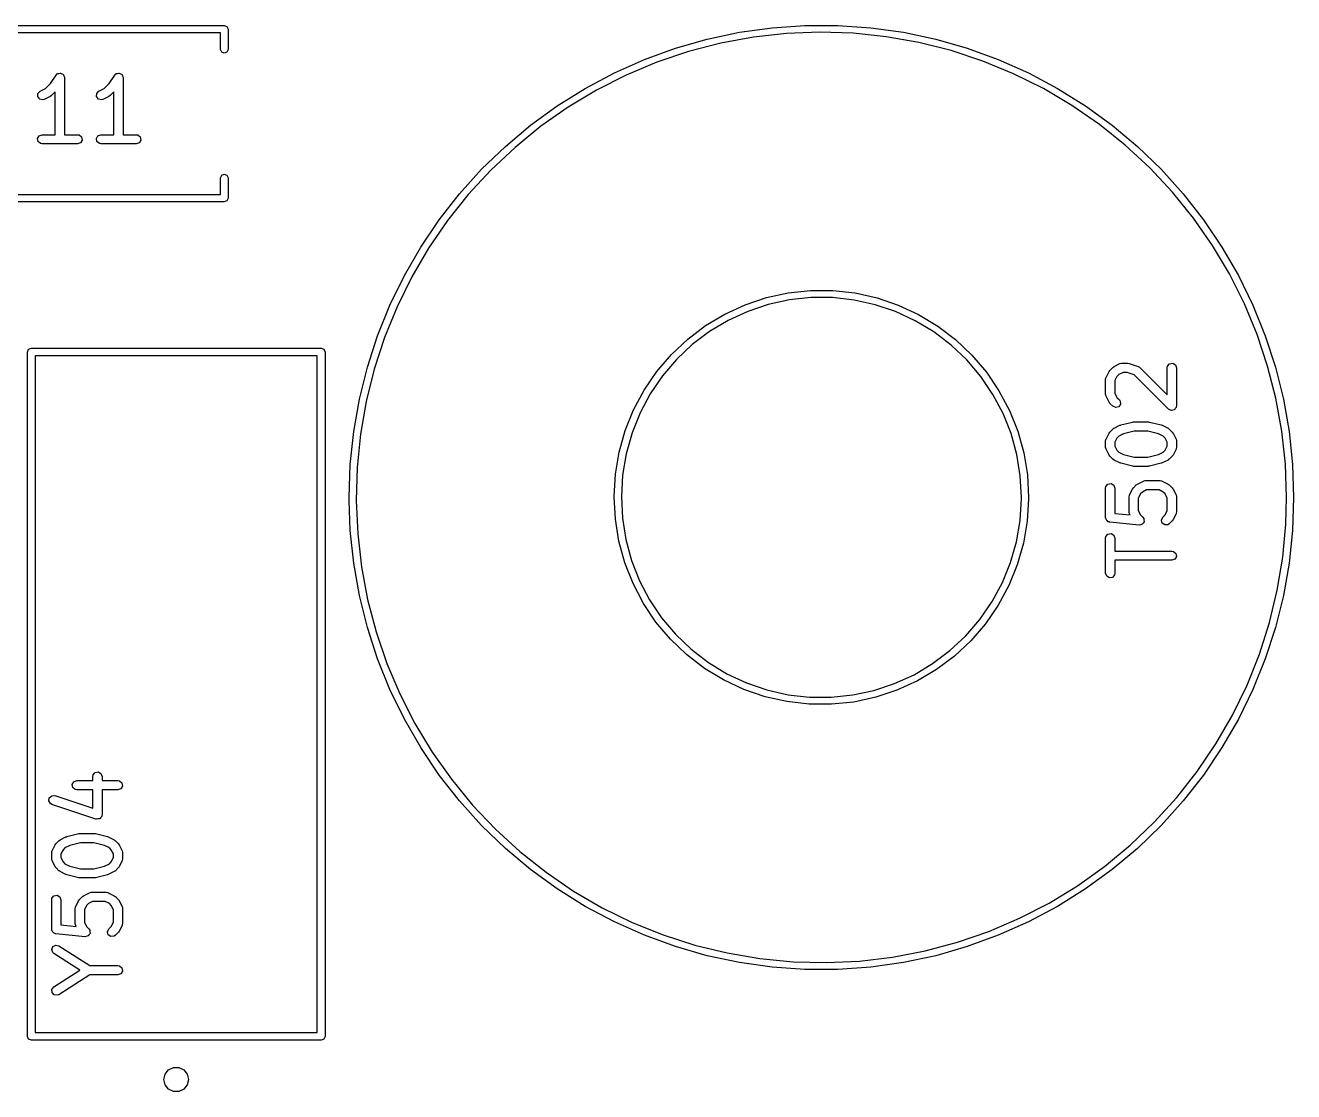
# Model space of a CAD drawing. Extents: x 101.6 to 192, y -111.7 to -65.4.
# Drawn here: x 154.63 to 175.2, y -111.44 to -94.15 of the extents above; entities that cross this region are included whole.
import ezdxf

# ---------------------------------------------------------------- set-up
doc = ezdxf.new("R2010")
doc.units = 0
doc.layers.add('BLACK', color=7, linetype='CONTINUOUS')

msp = doc.modelspace()

# ---------------------------------------------------------------- linework, layer by layer
at = {"layer": 'BLACK', "linetype": 'CONTINUOUS'}
for p, q in [((151.314, -94.1502), (157.854, -94.1502)), ((157.854, -94.1502), (157.897, -94.1678)), ((157.897, -94.1678), (157.914, -94.2102)), ((157.914, -94.2102), (157.914, -94.5402)), ((166.208, -94.2596), (166.738, -94.1852)), ((166.738, -94.1852), (167.271, -94.1479)), ((167.271, -94.1479), (167.806, -94.1479)), ((167.806, -94.1479), (168.339, -94.1852)), ((168.339, -94.1852), (168.869, -94.2596)), ((157.794, -94.2702), (151.374, -94.2702)), ((157.794, -94.5402), (157.794, -94.2702)), ((165.171, -94.5181), (165.685, -94.3707)), ((165.685, -94.3707), (166.208, -94.2596)), ((166.436, -94.3391), (165.905, -94.437)), ((166.973, -94.2794), (166.436, -94.3391)), ((167.512, -94.2582), (166.973, -94.2794)), ((168.052, -94.2756), (167.512, -94.2582)), ((168.588, -94.3316), (168.052, -94.2756)), ((169.12, -94.4258), (168.588, -94.3316)), ((168.869, -94.2596), (169.392, -94.3707)), ((169.392, -94.3707), (169.905, -94.5181)), ((157.812, -94.5826), (157.794, -94.5402)), ((157.854, -94.6002), (157.812, -94.5826)), ((157.897, -94.5826), (157.854, -94.6002)), ((157.914, -94.5402), (157.897, -94.5826)), ((164.669, -94.701), (165.171, -94.5181)), ((165.383, -94.5726), (164.871, -94.7452)), ((165.905, -94.437), (165.383, -94.5726)), ((169.643, -94.5578), (169.12, -94.4258)), ((170.156, -94.7268), (169.643, -94.5578)), ((169.905, -94.5181), (170.408, -94.701)), ((164.18, -94.9184), (164.669, -94.701)), ((164.871, -94.7452), (164.374, -94.954)), ((170.655, -94.9321), (170.156, -94.7268)), ((170.408, -94.701), (170.896, -94.9184)), ((155.032, -95.0909), (155.124, -94.9542)), ((155.124, -94.9542), (155.142, -94.9353)), ((155.142, -94.9353), (155.146, -94.9341)), ((155.146, -94.9341), (155.148, -94.9308)), ((155.148, -94.9308), (155.17, -94.927)), ((155.17, -94.927), (155.191, -94.9209)), ((155.191, -94.9209), (155.195, -94.9227)), ((155.195, -94.9227), (155.199, -94.9219)), ((155.199, -94.9219), (155.218, -94.9328)), ((155.218, -94.9328), (155.238, -94.9415)), ((155.238, -94.9415), (155.24, -94.9454)), ((155.24, -94.9454), (155.243, -94.9476)), ((155.243, -94.9476), (155.251, -94.968)), ((155.251, -94.968), (155.261, -94.9875)), ((155.261, -94.9875), (155.26, -94.9917)), ((155.26, -94.9917), (155.261, -94.9958)), ((155.261, -94.9958), (155.261, -95.9208)), ((155.985, -95.0909), (156.076, -94.9542)), ((156.076, -94.9542), (156.094, -94.9353)), ((156.094, -94.9353), (156.098, -94.9341)), ((156.098, -94.9341), (156.101, -94.9308)), ((156.101, -94.9308), (156.122, -94.927)), ((156.122, -94.927), (156.143, -94.9209)), ((156.143, -94.9209), (156.147, -94.9227)), ((156.147, -94.9227), (156.151, -94.9219)), ((156.151, -94.9219), (156.17, -94.9328)), ((156.17, -94.9328), (156.19, -94.9415)), ((156.19, -94.9415), (156.192, -94.9454)), ((156.192, -94.9454), (156.196, -94.9476)), ((156.196, -94.9476), (156.203, -94.968)), ((156.203, -94.968), (156.213, -94.9875)), ((156.213, -94.9875), (156.212, -94.9917)), ((156.212, -94.9917), (156.213, -94.9958)), ((156.213, -94.9958), (156.213, -95.9208)), ((163.708, -95.1694), (164.18, -94.9184)), ((164.374, -94.954), (163.892, -95.1978)), ((171.139, -95.1725), (170.655, -94.9321)), ((170.896, -94.9184), (171.368, -95.1694)), ((154.831, -95.2517), (154.867, -95.2144)), ((154.867, -95.2144), (154.951, -95.1722)), ((154.951, -95.1722), (155.032, -95.0909)), ((155.111, -95.2245), (155.049, -95.2869)), ((155.111, -95.9208), (155.111, -95.2245)), ((155.784, -95.2517), (155.819, -95.2144)), ((155.819, -95.2144), (155.903, -95.1722)), ((155.903, -95.1722), (155.985, -95.0909)), ((156.063, -95.2245), (156.001, -95.2869)), ((156.063, -95.9208), (156.063, -95.2245)), ((163.255, -95.4528), (163.708, -95.1694)), ((163.892, -95.1978), (163.429, -95.4754)), ((171.603, -95.4469), (171.139, -95.1725)), ((171.368, -95.1694), (171.822, -95.4528)), ((154.828, -95.3029), (154.831, -95.2517)), ((154.859, -95.3441), (154.828, -95.3029)), ((154.909, -95.356), (154.859, -95.3441)), ((154.934, -95.3486), (154.909, -95.356)), ((155.029, -95.301), (154.934, -95.3486)), ((155.03, -95.2998), (155.029, -95.301)), ((155.049, -95.2869), (155.03, -95.2998)), ((155.781, -95.3029), (155.784, -95.2517)), ((155.811, -95.3441), (155.781, -95.3029)), ((155.861, -95.356), (155.811, -95.3441)), ((155.886, -95.3486), (155.861, -95.356)), ((155.981, -95.301), (155.886, -95.3486)), ((155.983, -95.2998), (155.981, -95.301)), ((156.001, -95.2869), (155.983, -95.2998)), ((172.048, -95.7538), (171.603, -95.4469)), ((162.822, -95.767), (163.255, -95.4528)), ((163.429, -95.4754), (162.987, -95.7854)), ((171.822, -95.4528), (172.254, -95.767)), ((162.413, -96.1107), (162.822, -95.767)), ((162.987, -95.7854), (162.569, -96.1262)), ((172.468, -96.0916), (172.048, -95.7538)), ((172.254, -95.767), (172.664, -96.1107)), ((154.826, -95.9828), (154.852, -95.9383)), ((154.835, -96.0333), (154.826, -95.9828)), ((154.875, -96.0663), (154.835, -96.0333)), ((154.852, -95.9383), (154.9, -95.9208)), ((154.9, -96.0708), (154.875, -96.0663)), ((154.9, -95.9208), (155.111, -95.9208)), ((155.261, -95.9208), (155.472, -95.9208)), ((155.472, -95.9208), (155.497, -95.9253)), ((155.52, -96.0532), (155.472, -96.0708)), ((155.497, -95.9253), (155.537, -95.9583)), ((155.546, -96.0088), (155.52, -96.0532)), ((155.537, -95.9583), (155.546, -96.0088)), ((155.779, -95.9828), (155.804, -95.9383)), ((155.788, -96.0333), (155.779, -95.9828)), ((155.827, -96.0663), (155.788, -96.0333)), ((155.804, -95.9383), (155.853, -95.9208)), ((155.853, -96.0708), (155.827, -96.0663)), ((155.853, -95.9208), (156.063, -95.9208)), ((156.213, -95.9208), (156.424, -95.9208)), ((156.424, -95.9208), (156.45, -95.9253)), ((156.472, -96.0532), (156.424, -96.0708)), ((156.45, -95.9253), (156.489, -95.9583)), ((156.498, -96.0088), (156.472, -96.0532)), ((156.489, -95.9583), (156.498, -96.0088)), ((155.472, -96.0708), (154.9, -96.0708)), ((156.424, -96.0708), (155.853, -96.0708)), ((162.028, -96.4821), (162.413, -96.1107)), ((162.569, -96.1262), (162.175, -96.4961)), ((172.864, -96.4588), (172.468, -96.0916)), ((172.664, -96.1107), (173.049, -96.4821)), ((173.233, -96.8532), (172.864, -96.4588)), ((157.794, -96.6202), (157.812, -96.5778)), ((157.794, -96.8902), (157.794, -96.6202)), ((157.812, -96.5778), (157.854, -96.5602)), ((157.854, -96.5602), (157.897, -96.5778)), ((157.897, -96.5778), (157.914, -96.6202)), ((157.914, -96.6202), (157.914, -96.9502)), ((161.671, -96.8794), (162.028, -96.4821)), ((162.175, -96.4961), (161.81, -96.8931)), ((173.049, -96.4821), (173.406, -96.8794)), ((161.341, -97.3008), (161.671, -96.8794)), ((173.572, -97.273), (173.233, -96.8532)), ((173.406, -96.8794), (173.735, -97.3008)), ((157.854, -97.0102), (151.314, -97.0102)), ((151.374, -96.8902), (157.794, -96.8902)), ((157.897, -96.9926), (157.854, -97.0102)), ((157.914, -96.9502), (157.897, -96.9926)), ((161.81, -96.8931), (161.473, -97.3152)), ((161.042, -97.744), (161.341, -97.3008)), ((173.881, -97.716), (173.572, -97.273)), ((173.735, -97.3008), (174.034, -97.744)), ((161.473, -97.3152), (161.168, -97.7604)), ((160.775, -98.207), (161.042, -97.744)), ((161.168, -97.7604), (160.895, -98.2262)), ((174.156, -98.1799), (173.881, -97.716)), ((174.034, -97.744), (174.302, -98.207)), ((160.541, -98.6876), (160.775, -98.207)), ((160.895, -98.2262), (160.656, -98.7103)), ((174.399, -98.6623), (174.156, -98.1799)), ((174.302, -98.207), (174.536, -98.6876)), ((166.646, -98.5638), (167.001, -98.4864)), ((167.001, -98.4864), (167.363, -98.4478)), ((167.363, -98.4478), (167.726, -98.4484)), ((167.726, -98.4484), (168.087, -98.4883)), ((168.087, -98.4883), (168.442, -98.567)), ((160.34, -99.1833), (160.541, -98.6876)), ((160.656, -98.7103), (160.453, -99.2103)), ((165.971, -98.831), (166.302, -98.6792)), ((166.302, -98.6792), (166.646, -98.5638)), ((166.677, -98.6749), (166.344, -98.7863)), ((167.02, -98.6002), (166.677, -98.6749)), ((167.369, -98.5629), (167.02, -98.6002)), ((167.72, -98.5635), (167.369, -98.5629)), ((168.068, -98.602), (167.72, -98.5635)), ((168.411, -98.678), (168.068, -98.602)), ((168.743, -98.7905), (168.411, -98.678)), ((168.442, -98.567), (168.786, -98.6835)), ((168.786, -98.6835), (169.116, -98.8365)), ((174.606, -99.1609), (174.399, -98.6623)), ((174.536, -98.6876), (174.736, -99.1833)), ((165.66, -99.0176), (165.971, -98.831)), ((166.025, -98.9329), (165.724, -99.1132)), ((166.344, -98.7863), (166.025, -98.9329)), ((169.062, -98.9382), (168.743, -98.7905)), ((169.362, -99.1195), (169.062, -98.9382)), ((169.116, -98.8365), (169.427, -99.0242)), ((165.37, -99.2368), (165.66, -99.0176)), ((165.724, -99.1132), (165.444, -99.3249)), ((169.641, -99.3322), (169.362, -99.1195)), ((169.427, -99.0242), (169.716, -99.2444)), ((160.175, -99.6918), (160.34, -99.1833)), ((160.453, -99.2103), (160.286, -99.7235)), ((165.105, -99.4861), (165.37, -99.2368)), ((165.444, -99.3249), (165.189, -99.5656)), ((169.896, -99.5738), (169.641, -99.3322)), ((169.716, -99.2444), (169.98, -99.4946)), ((174.776, -99.6729), (174.606, -99.1609)), ((174.736, -99.1833), (174.902, -99.6918)), ((154.66, -99.4459), (154.679, -99.401)), ((154.66, -110.546), (154.66, -99.4459)), ((154.679, -99.401), (154.724, -99.3824)), ((154.724, -99.3824), (159.424, -99.3824)), ((154.787, -99.5094), (154.787, -110.482)), ((159.36, -99.5094), (154.787, -99.5094)), ((159.36, -110.482), (159.36, -99.5094)), ((159.424, -99.3824), (159.469, -99.401)), ((159.469, -99.401), (159.487, -99.4459)), ((159.487, -99.4459), (159.487, -110.546)), ((164.869, -99.7624), (165.105, -99.4861)), ((169.98, -99.4946), (170.215, -99.7717)), ((160.046, -100.211), (160.175, -99.6918)), ((160.286, -99.7235), (160.156, -100.247)), ((164.664, -100.063), (164.869, -99.7624)), ((165.189, -99.5656), (164.961, -99.8324)), ((170.123, -99.8414), (169.896, -99.5738)), ((172.156, -99.8585), (172.204, -99.7632)), ((172.204, -99.7632), (172.217, -99.7452)), ((172.217, -99.7452), (172.218, -99.7438)), ((172.218, -99.7438), (172.265, -99.6961)), ((172.265, -99.6961), (172.284, -99.6833)), ((172.284, -99.6833), (172.285, -99.6821)), ((172.285, -99.6821), (172.38, -99.6345)), ((172.38, -99.6345), (172.405, -99.627)), ((172.405, -99.627), (172.409, -99.6281)), ((172.409, -99.6281), (172.414, -99.6266)), ((172.414, -99.6266), (172.509, -99.6266)), ((172.509, -99.6266), (172.531, -99.6304)), ((172.531, -99.6304), (172.533, -99.6304)), ((172.533, -99.6304), (172.675, -99.678)), ((172.675, -99.678), (172.698, -99.6904)), ((172.698, -99.6904), (172.701, -99.6942)), ((172.701, -99.6942), (172.705, -99.6961)), ((172.705, -99.6961), (173.148, -100.14)), ((173.148, -99.7016), (173.153, -99.6759)), ((173.148, -100.14), (173.148, -99.7016)), ((173.153, -99.6759), (173.186, -99.6366)), ((173.186, -99.6366), (173.236, -99.6277)), ((173.236, -99.6277), (173.281, -99.6533)), ((173.281, -99.6533), (173.298, -99.7016)), ((173.298, -99.7016), (173.298, -100.321)), ((174.91, -100.196), (174.776, -99.6729)), ((174.902, -99.6918), (175.031, -100.211)), ((164.961, -99.8324), (164.763, -100.122)), ((170.32, -100.132), (170.123, -99.8414)), ((170.215, -99.7717), (170.418, -100.073)), ((172.148, -99.892), (172.153, -99.8664)), ((172.148, -100.13), (172.148, -99.892)), ((172.153, -99.8664), (172.156, -99.8629)), ((172.156, -99.8629), (172.156, -99.8585)), ((172.332, -99.8412), (172.298, -99.9097)), ((172.298, -99.9097), (172.298, -100.112)), ((172.363, -99.8108), (172.332, -99.8412)), ((172.431, -99.7766), (172.363, -99.8108)), ((172.497, -99.7766), (172.431, -99.7766)), ((172.611, -99.8147), (172.497, -99.7766)), ((173.17, -100.374), (172.611, -99.8147)), ((164.493, -100.383), (164.664, -100.063)), ((164.763, -100.122), (164.598, -100.432)), ((170.484, -100.442), (170.32, -100.132)), ((170.418, -100.073), (170.589, -100.394)), ((172.15, -100.134), (172.148, -100.13)), ((172.149, -100.139), (172.15, -100.134)), ((172.156, -100.164), (172.149, -100.139)), ((172.204, -100.259), (172.156, -100.164)), ((172.298, -100.112), (172.332, -100.181)), ((159.953, -100.737), (160.046, -100.211)), ((160.156, -100.247), (160.063, -100.779)), ((164.358, -100.72), (164.493, -100.383)), ((172.205, -100.26), (172.204, -100.259)), ((172.218, -100.278), (172.205, -100.26)), ((172.265, -100.326), (172.218, -100.278)), ((172.312, -100.348), (172.265, -100.326)), ((172.361, -100.334), (172.312, -100.348)), ((172.332, -100.181), (172.371, -100.22)), ((172.391, -100.292), (172.361, -100.334)), ((172.371, -100.22), (172.386, -100.241)), ((172.386, -100.241), (172.391, -100.292)), ((173.191, -100.383), (173.17, -100.374)), ((173.21, -100.394), (173.191, -100.383)), ((173.261, -100.386), (173.238, -100.389)), ((173.263, -100.383), (173.261, -100.386)), ((173.266, -100.382), (173.263, -100.383)), ((173.279, -100.364), (173.266, -100.382)), ((173.294, -100.346), (173.279, -100.364)), ((173.296, -100.34), (173.294, -100.342)), ((173.294, -100.342), (173.294, -100.346)), ((173.298, -100.321), (173.295, -100.337)), ((173.295, -100.337), (173.296, -100.34)), ((175.006, -100.727), (174.91, -100.196)), ((175.031, -100.211), (175.124, -100.737)), ((164.598, -100.432), (164.467, -100.758)), ((170.614, -100.768), (170.484, -100.442)), ((170.589, -100.394), (170.723, -100.731)), ((172.395, -100.629), (172.586, -100.581)), ((172.586, -100.581), (172.601, -100.58)), ((172.601, -100.58), (172.604, -100.579)), ((172.604, -100.579), (172.842, -100.579)), ((172.842, -100.579), (172.857, -100.582)), ((172.857, -100.582), (172.86, -100.581)), ((172.86, -100.581), (173.051, -100.629)), ((173.214, -100.394), (173.21, -100.394)), ((173.217, -100.395), (173.214, -100.394)), ((173.238, -100.389), (173.217, -100.395)), ((159.897, -101.269), (159.953, -100.737)), ((160.063, -100.779), (160.009, -101.316)), ((164.259, -101.07), (164.358, -100.72)), ((164.467, -100.758), (164.372, -101.095)), ((170.707, -101.106), (170.614, -100.768)), ((170.723, -100.731), (170.82, -101.082)), ((172.156, -100.858), (172.204, -100.763)), ((172.204, -100.763), (172.217, -100.745)), ((172.217, -100.745), (172.218, -100.744)), ((172.218, -100.744), (172.265, -100.696)), ((172.265, -100.696), (172.284, -100.683)), ((172.284, -100.683), (172.285, -100.682)), ((172.285, -100.682), (172.38, -100.634)), ((172.44, -100.772), (172.363, -100.811)), ((172.38, -100.634), (172.393, -100.631)), ((172.393, -100.631), (172.395, -100.629)), ((172.613, -100.729), (172.44, -100.772)), ((172.833, -100.729), (172.613, -100.729)), ((173.007, -100.772), (172.833, -100.729)), ((173.084, -100.811), (173.007, -100.772)), ((173.051, -100.629), (173.063, -100.634)), ((173.063, -100.634), (173.066, -100.634)), ((173.066, -100.634), (173.161, -100.682)), ((173.161, -100.682), (173.179, -100.695)), ((173.179, -100.695), (173.181, -100.696)), ((173.181, -100.696), (173.229, -100.744)), ((173.229, -100.744), (173.241, -100.762)), ((173.241, -100.762), (173.243, -100.763)), ((173.243, -100.763), (173.29, -100.858)), ((175.064, -101.264), (175.006, -100.727)), ((175.124, -100.737), (175.18, -101.269)), ((172.148, -100.892), (172.153, -100.866)), ((172.148, -100.987), (172.148, -100.892)), ((172.15, -100.991), (172.148, -100.987)), ((172.149, -100.996), (172.15, -100.991)), ((172.156, -101.021), (172.149, -100.996)), ((172.153, -100.866), (172.156, -100.863)), ((172.156, -100.863), (172.156, -100.858)), ((172.332, -100.841), (172.298, -100.91)), ((172.298, -100.91), (172.298, -100.97)), ((172.298, -100.97), (172.332, -101.038)), ((172.363, -100.811), (172.332, -100.841)), ((173.114, -100.841), (173.084, -100.811)), ((173.148, -100.91), (173.114, -100.841)), ((173.114, -101.038), (173.148, -100.97)), ((173.148, -100.97), (173.148, -100.91)), ((173.29, -100.858), (173.298, -100.883)), ((173.298, -100.987), (173.294, -101.013)), ((173.298, -100.883), (173.297, -100.888)), ((173.297, -100.888), (173.298, -100.892)), ((173.298, -100.892), (173.298, -100.987)), ((164.199, -101.429), (164.259, -101.07)), ((164.372, -101.095), (164.314, -101.442)), ((170.764, -101.453), (170.707, -101.106)), ((170.82, -101.082), (170.879, -101.44)), ((172.204, -101.116), (172.156, -101.021)), ((172.205, -101.117), (172.204, -101.116)), ((172.218, -101.136), (172.205, -101.117)), ((172.265, -101.183), (172.218, -101.136)), ((172.267, -101.184), (172.265, -101.183)), ((172.285, -101.197), (172.267, -101.184)), ((172.38, -101.245), (172.285, -101.197)), ((172.332, -101.038), (172.363, -101.068)), ((172.363, -101.068), (172.44, -101.107)), ((172.44, -101.107), (172.613, -101.15)), ((172.613, -101.15), (172.833, -101.15)), ((172.833, -101.15), (173.007, -101.107)), ((173.007, -101.107), (173.084, -101.068)), ((173.161, -101.197), (173.066, -101.245)), ((173.084, -101.068), (173.114, -101.038)), ((173.163, -101.196), (173.161, -101.197)), ((173.181, -101.183), (173.163, -101.196)), ((173.229, -101.136), (173.181, -101.183)), ((173.243, -101.116), (173.229, -101.134)), ((173.229, -101.134), (173.229, -101.136)), ((173.29, -101.021), (173.243, -101.116)), ((173.291, -101.016), (173.29, -101.021)), ((173.294, -101.013), (173.291, -101.016)), ((159.878, -101.803), (159.897, -101.269)), ((160.009, -101.316), (159.994, -101.856)), ((172.384, -101.245), (172.38, -101.245)), ((172.395, -101.251), (172.384, -101.245)), ((172.586, -101.298), (172.395, -101.251)), ((172.589, -101.298), (172.586, -101.298)), ((172.604, -101.3), (172.589, -101.298)), ((172.842, -101.3), (172.604, -101.3)), ((172.845, -101.299), (172.842, -101.3)), ((172.86, -101.298), (172.845, -101.299)), ((173.051, -101.251), (172.86, -101.298)), ((173.054, -101.249), (173.051, -101.251)), ((173.066, -101.245), (173.054, -101.249)), ((175.083, -101.803), (175.064, -101.264)), ((175.18, -101.269), (175.198, -101.803)), ((164.178, -101.791), (164.199, -101.429)), ((164.314, -101.442), (164.294, -101.792)), ((170.783, -101.803), (170.764, -101.453)), ((170.879, -101.44), (170.898, -101.803)), ((172.153, -101.628), (172.186, -101.589)), ((172.186, -101.589), (172.236, -101.58)), ((172.236, -101.58), (172.281, -101.606)), ((172.281, -101.606), (172.298, -101.654)), ((172.599, -101.649), (172.646, -101.601)), ((172.646, -101.601), (172.665, -101.588)), ((172.665, -101.588), (172.666, -101.587)), ((172.666, -101.587), (172.761, -101.539)), ((172.761, -101.539), (172.786, -101.532)), ((172.786, -101.532), (172.79, -101.533)), ((172.79, -101.533), (172.795, -101.531)), ((172.795, -101.531), (173.033, -101.531)), ((173.033, -101.531), (173.058, -101.536)), ((173.058, -101.536), (173.062, -101.539)), ((173.062, -101.539), (173.066, -101.539)), ((173.066, -101.539), (173.161, -101.587)), ((173.161, -101.587), (173.179, -101.6)), ((173.179, -101.6), (173.181, -101.601)), ((173.181, -101.601), (173.229, -101.649)), ((159.88, -101.856), (159.878, -101.803)), ((164.178, -101.792), (164.178, -101.791)), ((164.197, -102.154), (164.178, -101.792)), ((164.294, -101.792), (164.311, -102.142)), ((170.762, -102.176), (170.783, -101.826)), ((170.783, -101.826), (170.783, -101.803)), ((170.898, -101.803), (170.898, -101.827)), ((172.148, -101.654), (172.153, -101.628)), ((172.148, -102.13), (172.148, -101.654)), ((172.298, -101.654), (172.298, -102.062)), ((172.529, -101.797), (172.534, -101.771)), ((172.529, -102.035), (172.529, -101.797)), ((172.534, -101.771), (172.537, -101.768)), ((172.537, -101.763), (172.585, -101.668)), ((172.537, -101.768), (172.537, -101.763)), ((172.585, -101.668), (172.598, -101.65)), ((172.598, -101.65), (172.599, -101.649)), ((172.713, -101.746), (172.679, -101.814)), ((172.679, -101.814), (172.679, -102.017)), ((172.744, -101.716), (172.713, -101.746)), ((172.812, -101.681), (172.744, -101.716)), ((173.015, -101.681), (172.812, -101.681)), ((173.084, -101.716), (173.015, -101.681)), ((173.114, -101.746), (173.084, -101.716)), ((173.148, -101.814), (173.114, -101.746)), ((173.148, -102.017), (173.148, -101.814)), ((173.229, -101.649), (173.241, -101.667)), ((173.241, -101.667), (173.243, -101.668)), ((173.243, -101.668), (173.29, -101.763)), ((173.29, -101.763), (173.298, -101.788)), ((173.298, -101.788), (173.297, -101.793)), ((173.297, -101.793), (173.298, -101.797)), ((173.298, -101.797), (173.298, -102.035)), ((175.071, -102.238), (175.083, -101.803)), ((175.198, -101.803), (175.18, -102.338)), ((159.897, -102.338), (159.88, -101.856)), ((159.994, -101.856), (160.017, -102.395)), ((170.898, -101.827), (170.876, -102.189)), ((172.679, -102.017), (172.713, -102.086)), ((173.114, -102.086), (173.148, -102.017)), ((164.254, -102.513), (164.197, -102.154)), ((164.311, -102.142), (164.367, -102.489)), ((170.703, -102.522), (170.762, -102.176)), ((170.876, -102.189), (170.815, -102.548)), ((172.154, -102.145), (172.148, -102.13)), ((172.155, -102.161), (172.154, -102.145)), ((172.162, -102.168), (172.155, -102.161)), ((172.166, -102.178), (172.162, -102.168)), ((172.18, -102.186), (172.166, -102.178)), ((172.191, -102.198), (172.18, -102.186)), ((172.207, -102.202), (172.191, -102.198)), ((172.21, -102.204), (172.207, -102.202)), ((172.212, -102.204), (172.21, -102.204)), ((172.216, -102.205), (172.212, -102.204)), ((172.692, -102.252), (172.216, -102.205)), ((172.298, -102.062), (172.546, -102.087)), ((172.531, -102.039), (172.529, -102.035)), ((172.53, -102.043), (172.531, -102.039)), ((172.537, -102.068), (172.53, -102.043)), ((172.546, -102.087), (172.537, -102.068)), ((172.713, -102.086), (172.752, -102.125)), ((172.757, -102.219), (172.742, -102.239)), ((172.752, -102.125), (172.767, -102.146)), ((172.772, -102.198), (172.757, -102.219)), ((172.767, -102.146), (172.767, -102.147)), ((172.767, -102.147), (172.768, -102.147)), ((172.768, -102.147), (172.77, -102.172)), ((172.77, -102.172), (172.772, -102.197)), ((172.772, -102.197), (172.772, -102.198)), ((172.772, -102.198), (172.772, -102.198)), ((173.053, -102.171), (173.075, -102.125)), ((173.067, -102.221), (173.053, -102.171)), ((173.109, -102.25), (173.067, -102.221)), ((173.075, -102.125), (173.114, -102.086)), ((173.181, -102.231), (173.16, -102.246)), ((173.229, -102.183), (173.181, -102.231)), ((173.243, -102.164), (173.229, -102.182)), ((173.229, -102.182), (173.229, -102.183)), ((173.29, -102.068), (173.243, -102.164)), ((173.291, -102.064), (173.29, -102.068)), ((173.294, -102.061), (173.291, -102.064)), ((173.298, -102.035), (173.294, -102.061)), ((159.953, -102.869), (159.897, -102.338)), ((160.017, -102.395), (160.078, -102.931)), ((172.148, -102.463), (172.153, -102.438)), ((172.153, -102.438), (172.186, -102.399)), ((172.186, -102.399), (172.236, -102.39)), ((172.236, -102.39), (172.281, -102.415)), ((172.281, -102.415), (172.298, -102.463)), ((172.693, -102.252), (172.692, -102.252)), ((172.692, -102.252), (172.692, -102.252)), ((172.717, -102.246), (172.693, -102.252)), ((172.742, -102.24), (172.717, -102.246)), ((172.742, -102.239), (172.742, -102.239)), ((172.742, -102.239), (172.742, -102.24)), ((173.16, -102.246), (173.109, -102.25)), ((175.021, -102.775), (175.071, -102.238)), ((175.18, -102.338), (175.124, -102.869)), ((164.35, -102.864), (164.254, -102.513)), ((164.367, -102.489), (164.46, -102.827)), ((170.606, -102.86), (170.703, -102.522)), ((170.815, -102.548), (170.715, -102.897)), ((172.148, -103.035), (172.148, -102.463)), ((172.298, -102.463), (172.298, -102.674)), ((164.46, -102.827), (164.588, -103.154)), ((172.298, -102.674), (173.223, -102.674)), ((173.223, -102.824), (172.298, -102.824)), ((172.298, -102.824), (172.298, -103.035)), ((173.223, -102.674), (173.249, -102.679)), ((173.271, -102.807), (173.223, -102.824)), ((173.249, -102.679), (173.288, -102.712)), ((173.297, -102.762), (173.271, -102.807)), ((173.288, -102.712), (173.297, -102.762)), ((174.932, -103.307), (175.021, -102.775)), ((160.046, -103.396), (159.953, -102.869)), ((160.078, -102.931), (160.178, -103.462)), ((164.483, -103.202), (164.35, -102.864)), ((170.474, -103.185), (170.606, -102.86)), ((170.715, -102.897), (170.579, -103.234)), ((172.166, -103.083), (172.148, -103.035)), ((172.298, -103.035), (172.294, -103.061)), ((175.124, -102.869), (175.031, -103.396)), ((164.652, -103.524), (164.483, -103.202)), ((164.588, -103.154), (164.751, -103.465)), ((170.308, -103.494), (170.474, -103.185)), ((170.579, -103.234), (170.406, -103.554)), ((172.21, -103.109), (172.166, -103.083)), ((172.261, -103.1), (172.21, -103.109)), ((172.294, -103.061), (172.261, -103.1)), ((160.175, -103.915), (160.046, -103.396)), ((160.178, -103.462), (160.315, -103.984)), ((164.751, -103.465), (164.947, -103.756)), ((174.805, -103.832), (174.932, -103.307)), ((175.031, -103.396), (174.902, -103.915)), ((164.855, -103.825), (164.652, -103.524)), ((170.109, -103.783), (170.308, -103.494)), ((170.406, -103.554), (170.2, -103.853)), ((165.089, -104.103), (164.855, -103.825)), ((164.947, -103.756), (165.173, -104.024)), ((169.88, -104.049), (170.109, -103.783)), ((170.2, -103.853), (169.964, -104.129)), ((174.642, -104.347), (174.805, -103.832)), ((160.34, -104.423), (160.175, -103.915)), ((160.315, -103.984), (160.49, -104.495)), ((165.173, -104.024), (165.427, -104.267)), ((169.624, -104.289), (169.88, -104.049)), ((174.902, -103.915), (174.736, -104.423)), ((165.352, -104.354), (165.089, -104.103)), ((165.427, -104.267), (165.705, -104.48)), ((169.343, -104.5), (169.624, -104.289)), ((169.964, -104.129), (169.698, -104.377)), ((160.541, -104.919), (160.34, -104.423)), ((160.49, -104.495), (160.7, -104.992)), ((165.64, -104.576), (165.352, -104.354)), ((165.705, -104.48), (166.005, -104.663)), ((169.042, -104.679), (169.343, -104.5)), ((169.698, -104.377), (169.408, -104.595)), ((174.442, -104.848), (174.642, -104.347)), ((174.736, -104.423), (174.536, -104.919)), ((165.951, -104.764), (165.64, -104.576)), ((166.005, -104.663), (166.323, -104.812)), ((168.722, -104.824), (169.042, -104.679)), ((169.408, -104.595), (169.095, -104.781)), ((166.28, -104.919), (165.951, -104.764)), ((166.323, -104.812), (166.655, -104.925)), ((168.389, -104.934), (168.722, -104.824)), ((169.095, -104.781), (168.764, -104.932)), ((174.206, -105.334), (174.442, -104.848)), ((160.775, -105.399), (160.541, -104.919)), ((160.7, -104.992), (160.946, -105.473)), ((166.624, -105.036), (166.28, -104.919)), ((166.978, -105.116), (166.624, -105.036)), ((166.655, -104.925), (166.997, -105.003)), ((167.339, -105.157), (166.978, -105.116)), ((166.997, -105.003), (167.346, -105.042)), ((167.346, -105.042), (167.697, -105.044)), ((167.697, -105.044), (168.046, -105.008)), ((168.046, -105.008), (168.389, -104.934)), ((168.419, -105.046), (168.064, -105.122)), ((168.764, -104.932), (168.419, -105.046)), ((174.536, -104.919), (174.302, -105.399)), ((167.703, -105.159), (167.339, -105.157)), ((168.064, -105.122), (167.703, -105.159)), ((161.042, -105.862), (160.775, -105.399)), ((160.946, -105.473), (161.225, -105.935)), ((173.937, -105.801), (174.206, -105.334)), ((174.302, -105.399), (174.034, -105.862)), ((161.341, -106.306), (161.042, -105.862)), ((161.225, -105.935), (161.537, -106.375)), ((173.635, -106.249), (173.937, -105.801)), ((174.034, -105.862), (173.735, -106.306)), ((155.721, -106.33), (155.725, -106.304)), ((155.721, -106.397), (155.721, -106.33)), ((155.725, -106.304), (155.758, -106.265)), ((155.758, -106.265), (155.809, -106.256)), ((155.809, -106.256), (155.853, -106.281)), ((155.853, -106.281), (155.871, -106.33)), ((155.871, -106.33), (155.871, -106.397)), ((161.671, -106.727), (161.341, -106.306)), ((173.301, -106.673), (173.635, -106.249)), ((173.735, -106.306), (173.406, -106.727)), ((155.388, -106.459), (155.414, -106.415)), ((155.397, -106.51), (155.388, -106.459)), ((155.437, -106.543), (155.397, -106.51)), ((155.414, -106.415), (155.462, -106.397)), ((155.462, -106.547), (155.437, -106.543)), ((155.462, -106.397), (155.721, -106.397)), ((155.721, -106.547), (155.462, -106.547)), ((155.721, -106.845), (155.721, -106.547)), ((155.871, -106.397), (156.129, -106.397)), ((156.129, -106.547), (155.871, -106.547)), ((155.871, -106.547), (155.871, -106.949)), ((156.129, -106.397), (156.155, -106.402)), ((156.177, -106.53), (156.129, -106.547)), ((156.155, -106.402), (156.194, -106.435)), ((156.203, -106.485), (156.177, -106.53)), ((156.194, -106.435), (156.203, -106.485)), ((161.537, -106.375), (161.879, -106.793)), ((155.008, -106.726), (155.015, -106.675)), ((155.035, -106.769), (155.008, -106.726)), ((155.015, -106.675), (155.054, -106.641)), ((155.054, -106.641), (155.105, -106.639)), ((155.105, -106.639), (155.721, -106.845)), ((162.028, -107.124), (161.671, -106.727)), ((172.938, -107.073), (173.301, -106.673)), ((173.406, -106.727), (173.049, -107.124)), ((155.058, -106.782), (155.035, -106.769)), ((155.772, -107.02), (155.058, -106.782)), ((155.871, -106.949), (155.866, -106.974)), ((161.879, -106.793), (162.25, -107.185)), ((155.778, -107.02), (155.772, -107.02)), ((155.783, -107.023), (155.778, -107.02)), ((155.803, -107.019), (155.783, -107.023)), ((155.823, -107.018), (155.803, -107.019)), ((155.828, -107.015), (155.823, -107.018)), ((155.833, -107.014), (155.828, -107.015)), ((155.846, -106.998), (155.833, -107.014)), ((155.862, -106.984), (155.846, -106.998)), ((155.866, -106.974), (155.862, -106.979)), ((155.862, -106.979), (155.862, -106.984)), ((162.413, -107.496), (162.028, -107.124)), ((172.548, -107.445), (172.938, -107.073)), ((173.049, -107.124), (172.664, -107.496)), ((155.124, -107.419), (155.171, -107.372)), ((155.171, -107.372), (155.19, -107.359)), ((155.19, -107.359), (155.191, -107.358)), ((155.191, -107.358), (155.286, -107.31)), ((155.286, -107.31), (155.298, -107.306)), ((155.298, -107.306), (155.301, -107.304)), ((155.301, -107.304), (155.492, -107.257)), ((155.492, -107.257), (155.507, -107.256)), ((155.507, -107.256), (155.51, -107.255)), ((155.51, -107.255), (155.748, -107.255)), ((155.748, -107.255), (155.763, -107.257)), ((155.763, -107.257), (155.766, -107.257)), ((155.766, -107.257), (155.957, -107.304)), ((155.957, -107.304), (155.969, -107.31)), ((155.969, -107.31), (155.972, -107.31)), ((155.972, -107.31), (156.067, -107.358)), ((156.067, -107.358), (156.085, -107.371)), ((156.085, -107.371), (156.087, -107.372)), ((156.087, -107.372), (156.134, -107.419)), ((162.25, -107.185), (162.648, -107.549)), ((155.054, -107.568), (155.059, -107.542)), ((155.054, -107.663), (155.054, -107.568)), ((155.059, -107.542), (155.061, -107.539)), ((155.061, -107.539), (155.062, -107.534)), ((155.062, -107.534), (155.11, -107.439)), ((155.11, -107.439), (155.123, -107.421)), ((155.123, -107.421), (155.124, -107.419)), ((155.238, -107.517), (155.204, -107.585)), ((155.204, -107.585), (155.204, -107.645)), ((155.269, -107.486), (155.238, -107.517)), ((155.346, -107.448), (155.269, -107.486)), ((155.519, -107.405), (155.346, -107.448)), ((155.739, -107.405), (155.519, -107.405)), ((155.912, -107.448), (155.739, -107.405)), ((155.989, -107.486), (155.912, -107.448)), ((156.02, -107.517), (155.989, -107.486)), ((156.054, -107.585), (156.02, -107.517)), ((156.054, -107.645), (156.054, -107.585)), ((156.134, -107.419), (156.147, -107.438)), ((156.147, -107.438), (156.148, -107.439)), ((156.148, -107.439), (156.196, -107.534)), ((156.196, -107.534), (156.203, -107.559)), ((156.203, -107.559), (156.202, -107.563)), ((156.202, -107.563), (156.204, -107.568)), ((156.204, -107.568), (156.204, -107.663)), ((162.822, -107.839), (162.413, -107.496)), ((162.648, -107.549), (163.072, -107.884)), ((172.132, -107.789), (172.548, -107.445)), ((172.664, -107.496), (172.254, -107.839)), ((155.056, -107.667), (155.054, -107.663)), ((155.054, -107.672), (155.056, -107.667)), ((155.062, -107.696), (155.054, -107.672)), ((155.11, -107.792), (155.062, -107.696)), ((155.111, -107.793), (155.11, -107.792)), ((155.204, -107.645), (155.238, -107.714)), ((155.238, -107.714), (155.269, -107.744)), ((155.269, -107.744), (155.346, -107.783)), ((155.346, -107.783), (155.519, -107.826)), ((155.739, -107.826), (155.912, -107.783)), ((155.912, -107.783), (155.989, -107.744)), ((155.989, -107.744), (156.02, -107.714)), ((156.02, -107.714), (156.054, -107.645)), ((156.148, -107.792), (156.135, -107.81)), ((156.196, -107.696), (156.148, -107.792)), ((156.197, -107.692), (156.196, -107.696)), ((156.199, -107.689), (156.197, -107.692)), ((156.204, -107.663), (156.199, -107.689)), ((171.692, -108.102), (172.132, -107.789)), ((155.124, -107.811), (155.111, -107.793)), ((155.171, -107.859), (155.124, -107.811)), ((155.173, -107.86), (155.171, -107.859)), ((155.191, -107.873), (155.173, -107.86)), ((155.286, -107.921), (155.191, -107.873)), ((155.289, -107.921), (155.286, -107.921)), ((155.301, -107.926), (155.289, -107.921)), ((155.492, -107.974), (155.301, -107.926)), ((155.495, -107.973), (155.492, -107.974)), ((155.51, -107.976), (155.495, -107.973)), ((155.748, -107.976), (155.51, -107.976)), ((155.519, -107.826), (155.739, -107.826)), ((155.751, -107.975), (155.748, -107.976)), ((155.766, -107.974), (155.751, -107.975)), ((155.957, -107.926), (155.766, -107.974)), ((155.96, -107.924), (155.957, -107.926)), ((155.972, -107.921), (155.96, -107.924)), ((156.067, -107.873), (155.972, -107.921)), ((156.068, -107.872), (156.067, -107.873)), ((156.087, -107.859), (156.068, -107.872)), ((156.134, -107.811), (156.087, -107.859)), ((156.135, -107.81), (156.134, -107.811)), ((163.255, -108.154), (162.822, -107.839)), ((163.072, -107.884), (163.518, -108.188)), ((172.254, -107.839), (171.822, -108.154)), ((163.708, -108.437), (163.255, -108.154)), ((163.518, -108.188), (163.985, -108.459)), ((171.231, -108.383), (171.692, -108.102)), ((171.822, -108.154), (171.368, -108.437)), ((155.054, -108.33), (155.059, -108.304)), ((155.054, -108.806), (155.054, -108.33)), ((155.059, -108.304), (155.091, -108.265)), ((155.091, -108.265), (155.142, -108.256)), ((155.142, -108.256), (155.186, -108.281)), ((155.186, -108.281), (155.204, -108.33)), ((155.204, -108.33), (155.204, -108.738)), ((155.443, -108.439), (155.49, -108.344)), ((155.49, -108.344), (155.504, -108.326)), ((155.504, -108.326), (155.505, -108.324)), ((155.505, -108.324), (155.552, -108.277)), ((155.552, -108.277), (155.571, -108.264)), ((155.571, -108.264), (155.572, -108.263)), ((155.572, -108.263), (155.667, -108.215)), ((155.65, -108.391), (155.619, -108.422)), ((155.718, -108.357), (155.65, -108.391)), ((155.667, -108.215), (155.692, -108.207)), ((155.692, -108.207), (155.696, -108.209)), ((155.696, -108.209), (155.7, -108.207)), ((155.7, -108.207), (155.939, -108.207)), ((155.921, -108.357), (155.718, -108.357)), ((155.989, -108.391), (155.921, -108.357)), ((155.939, -108.207), (155.964, -108.212)), ((155.964, -108.212), (155.968, -108.214)), ((155.968, -108.214), (155.972, -108.215)), ((155.972, -108.215), (156.067, -108.263)), ((156.02, -108.422), (155.989, -108.391)), ((156.067, -108.263), (156.085, -108.276)), ((156.085, -108.276), (156.087, -108.277)), ((156.087, -108.277), (156.134, -108.324)), ((156.134, -108.324), (156.147, -108.343)), ((156.147, -108.343), (156.148, -108.344)), ((156.148, -108.344), (156.196, -108.439)), ((170.751, -108.63), (171.231, -108.383)), ((155.435, -108.472), (155.439, -108.447)), ((155.435, -108.711), (155.435, -108.472)), ((155.439, -108.447), (155.442, -108.443)), ((155.442, -108.443), (155.443, -108.439)), ((155.619, -108.422), (155.585, -108.49)), ((155.585, -108.49), (155.585, -108.693)), ((156.054, -108.49), (156.02, -108.422)), ((156.054, -108.693), (156.054, -108.49)), ((156.196, -108.439), (156.203, -108.464)), ((156.203, -108.464), (156.202, -108.468)), ((156.202, -108.468), (156.204, -108.472)), ((156.204, -108.472), (156.204, -108.711)), ((164.18, -108.688), (163.708, -108.437)), ((163.985, -108.459), (164.47, -108.696)), ((171.368, -108.437), (170.896, -108.688)), ((155.059, -108.821), (155.054, -108.806)), ((155.204, -108.738), (155.452, -108.763)), ((155.436, -108.715), (155.435, -108.711)), ((155.435, -108.719), (155.436, -108.715)), ((155.443, -108.744), (155.435, -108.719)), ((155.452, -108.763), (155.443, -108.744)), ((155.585, -108.693), (155.619, -108.761)), ((155.619, -108.761), (155.658, -108.8)), ((155.658, -108.8), (155.673, -108.822)), ((155.959, -108.847), (155.981, -108.8)), ((155.981, -108.8), (156.02, -108.761)), ((156.02, -108.761), (156.054, -108.693)), ((156.196, -108.744), (156.148, -108.839)), ((156.197, -108.74), (156.196, -108.744)), ((156.199, -108.736), (156.197, -108.74)), ((156.204, -108.711), (156.199, -108.736)), ((164.669, -108.905), (164.18, -108.688)), ((164.47, -108.696), (164.97, -108.898)), ((170.255, -108.842), (170.751, -108.63)), ((170.896, -108.688), (170.408, -108.905)), ((155.061, -108.837), (155.059, -108.821)), ((155.068, -108.844), (155.061, -108.837)), ((155.072, -108.854), (155.068, -108.844)), ((155.085, -108.862), (155.072, -108.854)), ((155.096, -108.873), (155.085, -108.862)), ((155.113, -108.878), (155.096, -108.873)), ((155.116, -108.88), (155.113, -108.878)), ((155.118, -108.879), (155.116, -108.88)), ((155.122, -108.88), (155.118, -108.879)), ((155.598, -108.928), (155.122, -108.88)), ((155.599, -108.928), (155.598, -108.928)), ((155.598, -108.928), (155.598, -108.928)), ((155.623, -108.922), (155.599, -108.928)), ((155.647, -108.915), (155.623, -108.922)), ((155.648, -108.915), (155.647, -108.915)), ((155.663, -108.894), (155.648, -108.915)), ((155.648, -108.915), (155.648, -108.915)), ((155.677, -108.874), (155.663, -108.894)), ((155.673, -108.822), (155.673, -108.822)), ((155.673, -108.822), (155.674, -108.823)), ((155.674, -108.823), (155.675, -108.848)), ((155.675, -108.848), (155.678, -108.873)), ((155.678, -108.873), (155.677, -108.873)), ((155.677, -108.873), (155.677, -108.874)), ((155.972, -108.896), (155.959, -108.847)), ((156.014, -108.926), (155.972, -108.896)), ((156.065, -108.921), (156.014, -108.926)), ((156.087, -108.906), (156.065, -108.921)), ((156.134, -108.859), (156.087, -108.906)), ((156.135, -108.857), (156.134, -108.859)), ((156.148, -108.839), (156.135, -108.857)), ((165.171, -109.088), (164.669, -108.905)), ((164.97, -108.898), (165.484, -109.063)), ((169.223, -109.158), (169.744, -109.019)), ((169.744, -109.019), (170.255, -108.842)), ((170.408, -108.905), (169.905, -109.088)), ((155.054, -109.136), (155.074, -109.088)), ((155.07, -109.185), (155.054, -109.136)), ((155.089, -109.202), (155.07, -109.185)), ((155.074, -109.088), (155.119, -109.065)), ((155.513, -109.472), (155.089, -109.202)), ((155.119, -109.065), (155.169, -109.076)), ((155.169, -109.076), (155.675, -109.397)), ((165.685, -109.236), (165.171, -109.088)), ((165.484, -109.063), (166.008, -109.191)), ((166.008, -109.191), (166.541, -109.282)), ((168.693, -109.259), (169.223, -109.158)), ((169.905, -109.088), (169.392, -109.236)), ((155.675, -109.397), (156.129, -109.397)), ((156.129, -109.397), (156.155, -109.402)), ((156.155, -109.402), (156.194, -109.435)), ((156.194, -109.435), (156.203, -109.485)), ((166.208, -109.347), (165.685, -109.236)), ((166.738, -109.421), (166.208, -109.347)), ((166.541, -109.282), (167.078, -109.334)), ((167.271, -109.459), (166.738, -109.421)), ((167.078, -109.334), (167.617, -109.348)), ((167.617, -109.348), (168.157, -109.323)), ((168.339, -109.421), (167.806, -109.459)), ((168.157, -109.323), (168.693, -109.259)), ((168.869, -109.347), (168.339, -109.421)), ((169.392, -109.236), (168.869, -109.347)), ((155.089, -109.743), (155.513, -109.472)), ((155.675, -109.547), (155.169, -109.869)), ((156.129, -109.547), (155.675, -109.547)), ((156.177, -109.53), (156.129, -109.547)), ((156.203, -109.485), (156.177, -109.53)), ((167.806, -109.459), (167.271, -109.459)), ((155.057, -109.783), (155.089, -109.743)), ((155.06, -109.834), (155.057, -109.783)), ((155.094, -109.872), (155.06, -109.834)), ((155.145, -109.879), (155.094, -109.872)), ((155.169, -109.869), (155.145, -109.879)), ((154.679, -110.591), (154.66, -110.546)), ((154.724, -110.609), (154.679, -110.591)), ((159.424, -110.609), (154.724, -110.609)), ((154.787, -110.482), (159.36, -110.482)), ((159.469, -110.591), (159.424, -110.609)), ((159.487, -110.546), (159.469, -110.591)), ((156.949, -111.089), (157.029, -111.051)), ((157.029, -111.051), (157.118, -111.051)), ((157.118, -111.051), (157.198, -111.09)), ((156.874, -111.246), (156.894, -111.159)), ((156.893, -111.332), (156.874, -111.246)), ((156.894, -111.159), (156.949, -111.089)), ((157.198, -111.09), (157.254, -111.159)), ((157.254, -111.159), (157.274, -111.246)), ((157.274, -111.247), (157.254, -111.333)), ((157.274, -111.246), (157.274, -111.247)), ((156.949, -111.402), (156.893, -111.332)), ((157.029, -111.441), (156.949, -111.402)), ((157.118, -111.441), (157.029, -111.441)), ((157.198, -111.403), (157.118, -111.441)), ((157.254, -111.333), (157.198, -111.403))]:
    msp.add_line(p, q, dxfattribs=at)

doc.saveas('drawing.dxf')
